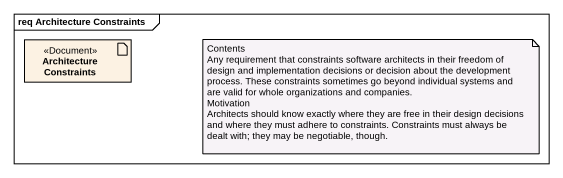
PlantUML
@startuml
mainframe req Architecture Constraints
artifact "Architecture Constraints" as Architecture_Constraints <<Document>>
note as N1
  Contents
  Any requirement that constraints software architects in their freedom of design and implementation decisions or decision about the development process. These constraints sometimes go beyond individual systems and are valid for whole organizations and companies.
  Motivation
  Architects should know exactly where they are free in their design decisions and where they must adhere to constraints. Constraints must always be dealt with; they may be negotiable, though.
end note
@enduml
